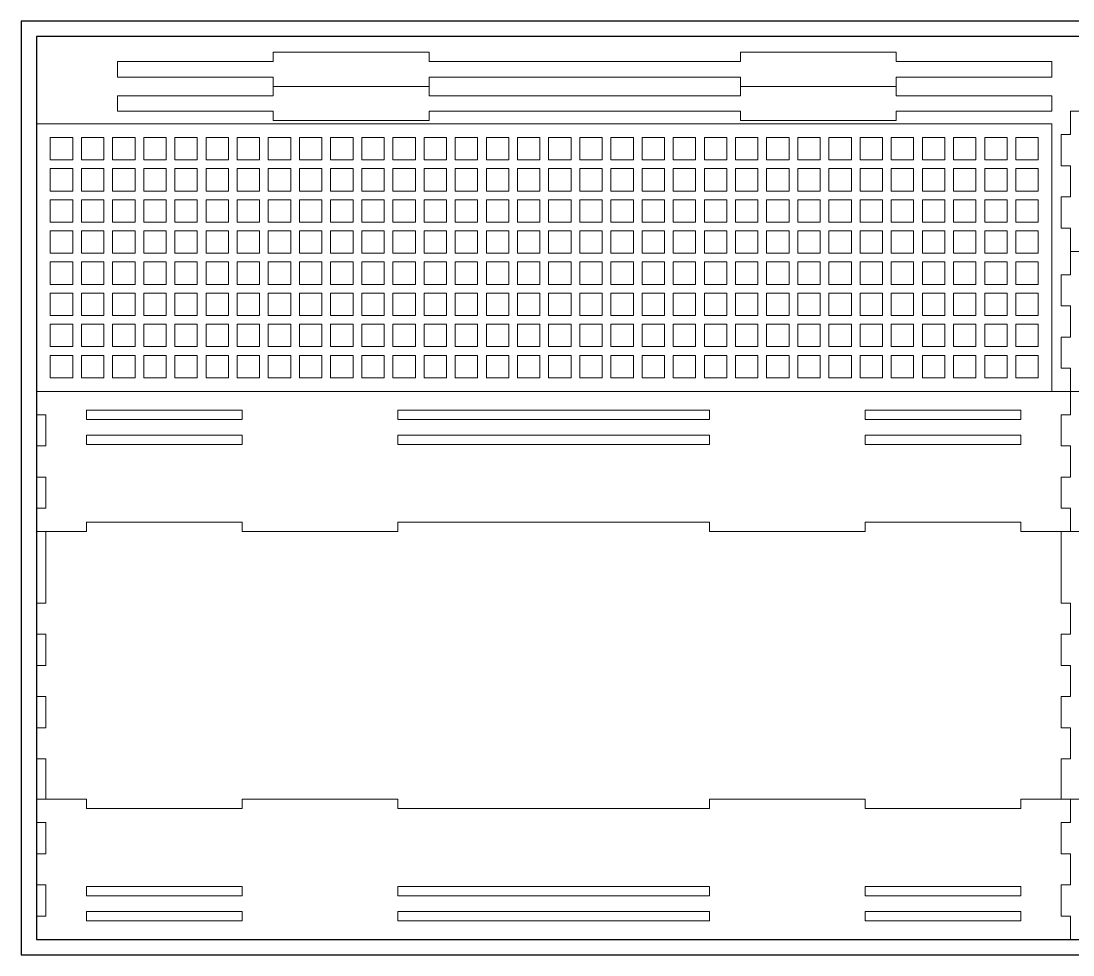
# Model space of a CAD drawing. Header units: millimetres. Extents: x 0 to 600, y 0 to 600.
# Drawn here: x 0 to 337.7, y 0 to 300 of the extents above; entities that cross this region are included whole.
import ezdxf

# ---------------------------------------------------------------- set-up
doc = ezdxf.new("R2010")
doc.units = ezdxf.units.MM
doc.header["$MEASUREMENT"] = 0
doc.layers.add('BNDRY', color=7, linetype='Continuous')

msp = doc.modelspace()

# ---------------------------------------------------------------- linework, layer by layer
at = {"lineweight": 0}
for p, q in [((81, 287), (81, 290)), ((81, 290), (131, 290)), ((131, 290), (131, 287)), ((231, 287), (231, 290)), ((231, 290), (281, 290)), ((281, 290), (281, 287)), ((31, 282), (31, 287)), ((31, 287), (81, 287)), ((131, 287), (231, 287)), ((281, 287), (331, 287)), ((331, 287), (331, 282)), ((81, 282), (31, 282)), ((81, 276), (81, 282)), ((131, 282), (131, 276)), ((231, 282), (131, 282)), ((231, 276), (231, 282)), ((331, 282), (281, 282)), ((281, 282), (281, 276)), ((131, 279), (81, 279)), ((281, 279), (231, 279)), ((31, 271), (31, 276)), ((31, 276), (81, 276)), ((131, 276), (231, 276)), ((281, 276), (331, 276)), ((331, 276), (331, 271)), ((81, 271), (31, 271)), ((81, 268), (81, 271)), ((231, 271), (131, 271)), ((131, 271), (131, 268)), ((231, 268), (231, 271)), ((331, 271), (281, 271)), ((281, 271), (281, 268)), ((350, 271), (337, 271)), ((337, 271), (337, 263.5)), ((331, 267), (5, 267)), ((5, 173.5), (5, 267)), ((131, 268), (81, 268)), ((281, 268), (231, 268)), ((331, 181), (331, 267)), ((337, 263.5), (334, 263.5)), ((334, 263.5), (334, 253.5)), ((9.4, 255.4), (9.4, 262.6)), ((9.4, 262.6), (16.6, 262.6)), ((16.6, 262.6), (16.6, 255.4)), ((19.4, 255.4), (19.4, 262.6)), ((19.4, 262.6), (26.6, 262.6)), ((26.6, 262.6), (26.6, 255.4)), ((29.4, 255.4), (29.4, 262.6)), ((29.4, 262.6), (36.6, 262.6)), ((36.6, 262.6), (36.6, 255.4)), ((39.4, 255.4), (39.4, 262.6)), ((39.4, 262.6), (46.6, 262.6)), ((46.6, 262.6), (46.6, 255.4)), ((49.4, 255.4), (49.4, 262.6)), ((49.4, 262.6), (56.6, 262.6)), ((56.6, 262.6), (56.6, 255.4)), ((59.4, 255.4), (59.4, 262.6)), ((59.4, 262.6), (66.6, 262.6)), ((66.6, 262.6), (66.6, 255.4)), ((69.4, 255.4), (69.4, 262.6)), ((69.4, 262.6), (76.6, 262.6)), ((76.6, 262.6), (76.6, 255.4)), ((79.4, 255.4), (79.4, 262.6)), ((79.4, 262.6), (86.6, 262.6)), ((86.6, 262.6), (86.6, 255.4)), ((89.4, 255.4), (89.4, 262.6)), ((89.4, 262.6), (96.6, 262.6)), ((96.6, 262.6), (96.6, 255.4)), ((99.4, 255.4), (99.4, 262.6)), ((99.4, 262.6), (106.6, 262.6)), ((106.6, 262.6), (106.6, 255.4)), ((109.4, 255.4), (109.4, 262.6)), ((109.4, 262.6), (116.6, 262.6)), ((116.6, 262.6), (116.6, 255.4)), ((119.4, 255.4), (119.4, 262.6)), ((119.4, 262.6), (126.6, 262.6)), ((126.6, 262.6), (126.6, 255.4)), ((129.4, 255.4), (129.4, 262.6)), ((129.4, 262.6), (136.6, 262.6)), ((136.6, 262.6), (136.6, 255.4)), ((139.4, 255.4), (139.4, 262.6)), ((139.4, 262.6), (146.6, 262.6)), ((146.6, 262.6), (146.6, 255.4)), ((149.4, 255.4), (149.4, 262.6)), ((149.4, 262.6), (156.6, 262.6)), ((156.6, 262.6), (156.6, 255.4)), ((159.4, 255.4), (159.4, 262.6)), ((159.4, 262.6), (166.6, 262.6)), ((166.6, 262.6), (166.6, 255.4)), ((169.4, 255.4), (169.4, 262.6)), ((169.4, 262.6), (176.6, 262.6)), ((176.6, 262.6), (176.6, 255.4)), ((179.4, 255.4), (179.4, 262.6)), ((179.4, 262.6), (186.6, 262.6)), ((186.6, 262.6), (186.6, 255.4)), ((189.4, 255.4), (189.4, 262.6)), ((189.4, 262.6), (196.6, 262.6)), ((196.6, 262.6), (196.6, 255.4)), ((199.4, 255.4), (199.4, 262.6)), ((199.4, 262.6), (206.6, 262.6)), ((206.6, 262.6), (206.6, 255.4)), ((209.4, 255.4), (209.4, 262.6)), ((209.4, 262.6), (216.6, 262.6)), ((216.6, 262.6), (216.6, 255.4)), ((219.4, 255.4), (219.4, 262.6)), ((219.4, 262.6), (226.6, 262.6)), ((226.6, 262.6), (226.6, 255.4)), ((229.4, 255.4), (229.4, 262.6)), ((229.4, 262.6), (236.6, 262.6)), ((236.6, 262.6), (236.6, 255.4)), ((239.4, 255.4), (239.4, 262.6)), ((239.4, 262.6), (246.6, 262.6)), ((246.6, 262.6), (246.6, 255.4)), ((249.4, 255.4), (249.4, 262.6)), ((249.4, 262.6), (256.6, 262.6)), ((256.6, 262.6), (256.6, 255.4)), ((259.4, 255.4), (259.4, 262.6)), ((259.4, 262.6), (266.6, 262.6)), ((266.6, 262.6), (266.6, 255.4)), ((269.4, 255.4), (269.4, 262.6)), ((269.4, 262.6), (276.6, 262.6)), ((276.6, 262.6), (276.6, 255.4)), ((279.4, 255.4), (279.4, 262.6)), ((279.4, 262.6), (286.6, 262.6)), ((286.6, 262.6), (286.6, 255.4)), ((289.4, 255.4), (289.4, 262.6)), ((289.4, 262.6), (296.6, 262.6)), ((296.6, 262.6), (296.6, 255.4)), ((299.4, 255.4), (299.4, 262.6)), ((299.4, 262.6), (306.6, 262.6)), ((306.6, 262.6), (306.6, 255.4)), ((309.4, 255.4), (309.4, 262.6)), ((309.4, 262.6), (316.6, 262.6)), ((316.6, 262.6), (316.6, 255.4)), ((319.4, 255.4), (319.4, 262.6)), ((319.4, 262.6), (326.6, 262.6)), ((326.6, 262.6), (326.6, 255.4)), ((16.6, 255.4), (9.4, 255.4)), ((26.6, 255.4), (19.4, 255.4)), ((36.6, 255.4), (29.4, 255.4)), ((46.6, 255.4), (39.4, 255.4)), ((56.6, 255.4), (49.4, 255.4)), ((66.6, 255.4), (59.4, 255.4)), ((76.6, 255.4), (69.4, 255.4)), ((86.6, 255.4), (79.4, 255.4)), ((96.6, 255.4), (89.4, 255.4)), ((106.6, 255.4), (99.4, 255.4)), ((116.6, 255.4), (109.4, 255.4)), ((126.6, 255.4), (119.4, 255.4)), ((136.6, 255.4), (129.4, 255.4)), ((146.6, 255.4), (139.4, 255.4)), ((156.6, 255.4), (149.4, 255.4)), ((166.6, 255.4), (159.4, 255.4)), ((176.6, 255.4), (169.4, 255.4)), ((186.6, 255.4), (179.4, 255.4)), ((196.6, 255.4), (189.4, 255.4)), ((206.6, 255.4), (199.4, 255.4)), ((216.6, 255.4), (209.4, 255.4)), ((226.6, 255.4), (219.4, 255.4)), ((236.6, 255.4), (229.4, 255.4)), ((246.6, 255.4), (239.4, 255.4)), ((256.6, 255.4), (249.4, 255.4)), ((266.6, 255.4), (259.4, 255.4)), ((276.6, 255.4), (269.4, 255.4)), ((286.6, 255.4), (279.4, 255.4)), ((296.6, 255.4), (289.4, 255.4)), ((306.6, 255.4), (299.4, 255.4)), ((316.6, 255.4), (309.4, 255.4)), ((326.6, 255.4), (319.4, 255.4)), ((334, 253.5), (337, 253.5)), ((337, 253.5), (337, 243.5)), ((9.4, 245.4), (9.4, 252.6)), ((9.4, 252.6), (16.6, 252.6)), ((16.6, 252.6), (16.6, 245.4)), ((19.4, 245.4), (19.4, 252.6)), ((19.4, 252.6), (26.6, 252.6)), ((26.6, 252.6), (26.6, 245.4)), ((29.4, 245.4), (29.4, 252.6)), ((29.4, 252.6), (36.6, 252.6)), ((36.6, 252.6), (36.6, 245.4)), ((39.4, 245.4), (39.4, 252.6)), ((39.4, 252.6), (46.6, 252.6)), ((46.6, 252.6), (46.6, 245.4)), ((49.4, 245.4), (49.4, 252.6)), ((49.4, 252.6), (56.6, 252.6)), ((56.6, 252.6), (56.6, 245.4)), ((59.4, 245.4), (59.4, 252.6)), ((59.4, 252.6), (66.6, 252.6)), ((66.6, 252.6), (66.6, 245.4)), ((69.4, 245.4), (69.4, 252.6)), ((69.4, 252.6), (76.6, 252.6)), ((76.6, 252.6), (76.6, 245.4)), ((79.4, 245.4), (79.4, 252.6)), ((79.4, 252.6), (86.6, 252.6)), ((86.6, 252.6), (86.6, 245.4)), ((89.4, 245.4), (89.4, 252.6)), ((89.4, 252.6), (96.6, 252.6)), ((96.6, 252.6), (96.6, 245.4)), ((99.4, 245.4), (99.4, 252.6)), ((99.4, 252.6), (106.6, 252.6)), ((106.6, 252.6), (106.6, 245.4)), ((109.4, 245.4), (109.4, 252.6)), ((109.4, 252.6), (116.6, 252.6)), ((116.6, 252.6), (116.6, 245.4)), ((119.4, 245.4), (119.4, 252.6)), ((119.4, 252.6), (126.6, 252.6)), ((126.6, 252.6), (126.6, 245.4)), ((129.4, 245.4), (129.4, 252.6)), ((129.4, 252.6), (136.6, 252.6)), ((136.6, 252.6), (136.6, 245.4)), ((139.4, 245.4), (139.4, 252.6)), ((139.4, 252.6), (146.6, 252.6)), ((146.6, 252.6), (146.6, 245.4)), ((149.4, 245.4), (149.4, 252.6)), ((149.4, 252.6), (156.6, 252.6)), ((156.6, 252.6), (156.6, 245.4)), ((159.4, 245.4), (159.4, 252.6)), ((159.4, 252.6), (166.6, 252.6)), ((166.6, 252.6), (166.6, 245.4)), ((169.4, 245.4), (169.4, 252.6)), ((169.4, 252.6), (176.6, 252.6)), ((176.6, 252.6), (176.6, 245.4)), ((179.4, 245.4), (179.4, 252.6)), ((179.4, 252.6), (186.6, 252.6)), ((186.6, 252.6), (186.6, 245.4)), ((189.4, 245.4), (189.4, 252.6)), ((189.4, 252.6), (196.6, 252.6)), ((196.6, 252.6), (196.6, 245.4)), ((199.4, 245.4), (199.4, 252.6)), ((199.4, 252.6), (206.6, 252.6)), ((206.6, 252.6), (206.6, 245.4)), ((209.4, 245.4), (209.4, 252.6)), ((209.4, 252.6), (216.6, 252.6)), ((216.6, 252.6), (216.6, 245.4)), ((219.4, 245.4), (219.4, 252.6)), ((219.4, 252.6), (226.6, 252.6)), ((226.6, 252.6), (226.6, 245.4)), ((229.4, 245.4), (229.4, 252.6)), ((229.4, 252.6), (236.6, 252.6)), ((236.6, 252.6), (236.6, 245.4)), ((239.4, 245.4), (239.4, 252.6)), ((239.4, 252.6), (246.6, 252.6)), ((246.6, 252.6), (246.6, 245.4)), ((249.4, 245.4), (249.4, 252.6)), ((249.4, 252.6), (256.6, 252.6)), ((256.6, 252.6), (256.6, 245.4)), ((259.4, 245.4), (259.4, 252.6)), ((259.4, 252.6), (266.6, 252.6)), ((266.6, 252.6), (266.6, 245.4)), ((269.4, 245.4), (269.4, 252.6)), ((269.4, 252.6), (276.6, 252.6)), ((276.6, 252.6), (276.6, 245.4)), ((279.4, 245.4), (279.4, 252.6)), ((279.4, 252.6), (286.6, 252.6)), ((286.6, 252.6), (286.6, 245.4)), ((289.4, 245.4), (289.4, 252.6)), ((289.4, 252.6), (296.6, 252.6)), ((296.6, 252.6), (296.6, 245.4)), ((299.4, 245.4), (299.4, 252.6)), ((299.4, 252.6), (306.6, 252.6)), ((306.6, 252.6), (306.6, 245.4)), ((309.4, 245.4), (309.4, 252.6)), ((309.4, 252.6), (316.6, 252.6)), ((316.6, 252.6), (316.6, 245.4)), ((319.4, 245.4), (319.4, 252.6)), ((319.4, 252.6), (326.6, 252.6)), ((326.6, 252.6), (326.6, 245.4)), ((16.6, 245.4), (9.4, 245.4)), ((26.6, 245.4), (19.4, 245.4)), ((36.6, 245.4), (29.4, 245.4)), ((46.6, 245.4), (39.4, 245.4)), ((56.6, 245.4), (49.4, 245.4)), ((66.6, 245.4), (59.4, 245.4)), ((76.6, 245.4), (69.4, 245.4)), ((86.6, 245.4), (79.4, 245.4)), ((96.6, 245.4), (89.4, 245.4)), ((106.6, 245.4), (99.4, 245.4)), ((116.6, 245.4), (109.4, 245.4)), ((126.6, 245.4), (119.4, 245.4)), ((136.6, 245.4), (129.4, 245.4)), ((146.6, 245.4), (139.4, 245.4)), ((156.6, 245.4), (149.4, 245.4)), ((166.6, 245.4), (159.4, 245.4)), ((176.6, 245.4), (169.4, 245.4)), ((186.6, 245.4), (179.4, 245.4)), ((196.6, 245.4), (189.4, 245.4)), ((206.6, 245.4), (199.4, 245.4)), ((216.6, 245.4), (209.4, 245.4)), ((226.6, 245.4), (219.4, 245.4)), ((236.6, 245.4), (229.4, 245.4)), ((246.6, 245.4), (239.4, 245.4)), ((256.6, 245.4), (249.4, 245.4)), ((266.6, 245.4), (259.4, 245.4)), ((276.6, 245.4), (269.4, 245.4)), ((286.6, 245.4), (279.4, 245.4)), ((296.6, 245.4), (289.4, 245.4)), ((306.6, 245.4), (299.4, 245.4)), ((316.6, 245.4), (309.4, 245.4)), ((326.6, 245.4), (319.4, 245.4)), ((337, 243.5), (334, 243.5)), ((334, 243.5), (334, 233.5)), ((9.4, 235.4), (9.4, 242.6)), ((9.4, 242.6), (16.6, 242.6)), ((16.6, 242.6), (16.6, 235.4)), ((19.4, 235.4), (19.4, 242.6)), ((19.4, 242.6), (26.6, 242.6)), ((26.6, 242.6), (26.6, 235.4)), ((29.4, 235.4), (29.4, 242.6)), ((29.4, 242.6), (36.6, 242.6)), ((36.6, 242.6), (36.6, 235.4)), ((39.4, 235.4), (39.4, 242.6)), ((39.4, 242.6), (46.6, 242.6)), ((46.6, 242.6), (46.6, 235.4)), ((49.4, 235.4), (49.4, 242.6)), ((49.4, 242.6), (56.6, 242.6)), ((56.6, 242.6), (56.6, 235.4)), ((59.4, 235.4), (59.4, 242.6)), ((59.4, 242.6), (66.6, 242.6)), ((66.6, 242.6), (66.6, 235.4)), ((69.4, 235.4), (69.4, 242.6)), ((69.4, 242.6), (76.6, 242.6)), ((76.6, 242.6), (76.6, 235.4)), ((79.4, 235.4), (79.4, 242.6)), ((79.4, 242.6), (86.6, 242.6)), ((86.6, 242.6), (86.6, 235.4)), ((89.4, 235.4), (89.4, 242.6)), ((89.4, 242.6), (96.6, 242.6)), ((96.6, 242.6), (96.6, 235.4)), ((99.4, 235.4), (99.4, 242.6)), ((99.4, 242.6), (106.6, 242.6)), ((106.6, 242.6), (106.6, 235.4)), ((109.4, 235.4), (109.4, 242.6)), ((109.4, 242.6), (116.6, 242.6)), ((116.6, 242.6), (116.6, 235.4)), ((119.4, 235.4), (119.4, 242.6)), ((119.4, 242.6), (126.6, 242.6)), ((126.6, 242.6), (126.6, 235.4)), ((129.4, 235.4), (129.4, 242.6)), ((129.4, 242.6), (136.6, 242.6)), ((136.6, 242.6), (136.6, 235.4)), ((139.4, 235.4), (139.4, 242.6)), ((139.4, 242.6), (146.6, 242.6)), ((146.6, 242.6), (146.6, 235.4)), ((149.4, 235.4), (149.4, 242.6)), ((149.4, 242.6), (156.6, 242.6)), ((156.6, 242.6), (156.6, 235.4)), ((159.4, 235.4), (159.4, 242.6)), ((159.4, 242.6), (166.6, 242.6)), ((166.6, 242.6), (166.6, 235.4)), ((169.4, 235.4), (169.4, 242.6)), ((169.4, 242.6), (176.6, 242.6)), ((176.6, 242.6), (176.6, 235.4)), ((179.4, 235.4), (179.4, 242.6)), ((179.4, 242.6), (186.6, 242.6)), ((186.6, 242.6), (186.6, 235.4)), ((189.4, 235.4), (189.4, 242.6)), ((189.4, 242.6), (196.6, 242.6)), ((196.6, 242.6), (196.6, 235.4)), ((199.4, 235.4), (199.4, 242.6)), ((199.4, 242.6), (206.6, 242.6)), ((206.6, 242.6), (206.6, 235.4)), ((209.4, 235.4), (209.4, 242.6)), ((209.4, 242.6), (216.6, 242.6)), ((216.6, 242.6), (216.6, 235.4)), ((219.4, 235.4), (219.4, 242.6)), ((219.4, 242.6), (226.6, 242.6)), ((226.6, 242.6), (226.6, 235.4)), ((229.4, 235.4), (229.4, 242.6)), ((229.4, 242.6), (236.6, 242.6)), ((236.6, 242.6), (236.6, 235.4)), ((239.4, 235.4), (239.4, 242.6)), ((239.4, 242.6), (246.6, 242.6)), ((246.6, 242.6), (246.6, 235.4)), ((249.4, 235.4), (249.4, 242.6)), ((249.4, 242.6), (256.6, 242.6)), ((256.6, 242.6), (256.6, 235.4)), ((259.4, 235.4), (259.4, 242.6)), ((259.4, 242.6), (266.6, 242.6)), ((266.6, 242.6), (266.6, 235.4)), ((269.4, 235.4), (269.4, 242.6)), ((269.4, 242.6), (276.6, 242.6)), ((276.6, 242.6), (276.6, 235.4)), ((279.4, 235.4), (279.4, 242.6)), ((279.4, 242.6), (286.6, 242.6)), ((286.6, 242.6), (286.6, 235.4)), ((289.4, 235.4), (289.4, 242.6)), ((289.4, 242.6), (296.6, 242.6)), ((296.6, 242.6), (296.6, 235.4)), ((299.4, 235.4), (299.4, 242.6)), ((299.4, 242.6), (306.6, 242.6)), ((306.6, 242.6), (306.6, 235.4)), ((309.4, 235.4), (309.4, 242.6)), ((309.4, 242.6), (316.6, 242.6)), ((316.6, 242.6), (316.6, 235.4)), ((319.4, 235.4), (319.4, 242.6)), ((319.4, 242.6), (326.6, 242.6)), ((326.6, 242.6), (326.6, 235.4)), ((16.6, 235.4), (9.4, 235.4)), ((26.6, 235.4), (19.4, 235.4)), ((36.6, 235.4), (29.4, 235.4)), ((46.6, 235.4), (39.4, 235.4)), ((56.6, 235.4), (49.4, 235.4)), ((66.6, 235.4), (59.4, 235.4)), ((76.6, 235.4), (69.4, 235.4)), ((86.6, 235.4), (79.4, 235.4)), ((96.6, 235.4), (89.4, 235.4)), ((106.6, 235.4), (99.4, 235.4)), ((116.6, 235.4), (109.4, 235.4)), ((126.6, 235.4), (119.4, 235.4)), ((136.6, 235.4), (129.4, 235.4)), ((146.6, 235.4), (139.4, 235.4)), ((156.6, 235.4), (149.4, 235.4)), ((166.6, 235.4), (159.4, 235.4)), ((176.6, 235.4), (169.4, 235.4)), ((186.6, 235.4), (179.4, 235.4)), ((196.6, 235.4), (189.4, 235.4)), ((206.6, 235.4), (199.4, 235.4)), ((216.6, 235.4), (209.4, 235.4)), ((226.6, 235.4), (219.4, 235.4)), ((236.6, 235.4), (229.4, 235.4)), ((246.6, 235.4), (239.4, 235.4)), ((256.6, 235.4), (249.4, 235.4)), ((266.6, 235.4), (259.4, 235.4)), ((276.6, 235.4), (269.4, 235.4)), ((286.6, 235.4), (279.4, 235.4)), ((296.6, 235.4), (289.4, 235.4)), ((306.6, 235.4), (299.4, 235.4)), ((316.6, 235.4), (309.4, 235.4)), ((326.6, 235.4), (319.4, 235.4)), ((334, 233.5), (337, 233.5)), ((337, 233.5), (337, 218.5)), ((9.4, 225.4), (9.4, 232.6)), ((9.4, 232.6), (16.6, 232.6)), ((16.6, 232.6), (16.6, 225.4)), ((19.4, 225.4), (19.4, 232.6)), ((19.4, 232.6), (26.6, 232.6)), ((26.6, 232.6), (26.6, 225.4)), ((29.4, 225.4), (29.4, 232.6)), ((29.4, 232.6), (36.6, 232.6)), ((36.6, 232.6), (36.6, 225.4)), ((39.4, 225.4), (39.4, 232.6)), ((39.4, 232.6), (46.6, 232.6)), ((46.6, 232.6), (46.6, 225.4)), ((49.4, 225.4), (49.4, 232.6)), ((49.4, 232.6), (56.6, 232.6)), ((56.6, 232.6), (56.6, 225.4)), ((59.4, 225.4), (59.4, 232.6)), ((59.4, 232.6), (66.6, 232.6)), ((66.6, 232.6), (66.6, 225.4)), ((69.4, 225.4), (69.4, 232.6)), ((69.4, 232.6), (76.6, 232.6)), ((76.6, 232.6), (76.6, 225.4)), ((79.4, 225.4), (79.4, 232.6)), ((79.4, 232.6), (86.6, 232.6)), ((86.6, 232.6), (86.6, 225.4)), ((89.4, 225.4), (89.4, 232.6)), ((89.4, 232.6), (96.6, 232.6)), ((96.6, 232.6), (96.6, 225.4)), ((99.4, 225.4), (99.4, 232.6)), ((99.4, 232.6), (106.6, 232.6)), ((106.6, 232.6), (106.6, 225.4)), ((109.4, 225.4), (109.4, 232.6)), ((109.4, 232.6), (116.6, 232.6)), ((116.6, 232.6), (116.6, 225.4)), ((119.4, 225.4), (119.4, 232.6)), ((119.4, 232.6), (126.6, 232.6)), ((126.6, 232.6), (126.6, 225.4)), ((129.4, 225.4), (129.4, 232.6)), ((129.4, 232.6), (136.6, 232.6)), ((136.6, 232.6), (136.6, 225.4)), ((139.4, 225.4), (139.4, 232.6)), ((139.4, 232.6), (146.6, 232.6)), ((146.6, 232.6), (146.6, 225.4)), ((149.4, 225.4), (149.4, 232.6)), ((149.4, 232.6), (156.6, 232.6)), ((156.6, 232.6), (156.6, 225.4)), ((159.4, 225.4), (159.4, 232.6)), ((159.4, 232.6), (166.6, 232.6)), ((166.6, 232.6), (166.6, 225.4)), ((169.4, 225.4), (169.4, 232.6)), ((169.4, 232.6), (176.6, 232.6)), ((176.6, 232.6), (176.6, 225.4)), ((179.4, 225.4), (179.4, 232.6)), ((179.4, 232.6), (186.6, 232.6)), ((186.6, 232.6), (186.6, 225.4)), ((189.4, 225.4), (189.4, 232.6)), ((189.4, 232.6), (196.6, 232.6)), ((196.6, 232.6), (196.6, 225.4)), ((199.4, 225.4), (199.4, 232.6)), ((199.4, 232.6), (206.6, 232.6)), ((206.6, 232.6), (206.6, 225.4)), ((209.4, 225.4), (209.4, 232.6)), ((209.4, 232.6), (216.6, 232.6)), ((216.6, 232.6), (216.6, 225.4)), ((219.4, 225.4), (219.4, 232.6)), ((219.4, 232.6), (226.6, 232.6)), ((226.6, 232.6), (226.6, 225.4)), ((229.4, 225.4), (229.4, 232.6)), ((229.4, 232.6), (236.6, 232.6)), ((236.6, 232.6), (236.6, 225.4)), ((239.4, 225.4), (239.4, 232.6)), ((239.4, 232.6), (246.6, 232.6)), ((246.6, 232.6), (246.6, 225.4)), ((249.4, 225.4), (249.4, 232.6)), ((249.4, 232.6), (256.6, 232.6)), ((256.6, 232.6), (256.6, 225.4)), ((259.4, 225.4), (259.4, 232.6)), ((259.4, 232.6), (266.6, 232.6)), ((266.6, 232.6), (266.6, 225.4)), ((269.4, 225.4), (269.4, 232.6)), ((269.4, 232.6), (276.6, 232.6)), ((276.6, 232.6), (276.6, 225.4)), ((279.4, 225.4), (279.4, 232.6)), ((279.4, 232.6), (286.6, 232.6)), ((286.6, 232.6), (286.6, 225.4)), ((289.4, 225.4), (289.4, 232.6)), ((289.4, 232.6), (296.6, 232.6)), ((296.6, 232.6), (296.6, 225.4)), ((299.4, 225.4), (299.4, 232.6)), ((299.4, 232.6), (306.6, 232.6)), ((306.6, 232.6), (306.6, 225.4)), ((309.4, 225.4), (309.4, 232.6)), ((309.4, 232.6), (316.6, 232.6)), ((316.6, 232.6), (316.6, 225.4)), ((319.4, 225.4), (319.4, 232.6)), ((319.4, 232.6), (326.6, 232.6)), ((326.6, 232.6), (326.6, 225.4)), ((16.6, 225.4), (9.4, 225.4)), ((26.6, 225.4), (19.4, 225.4)), ((36.6, 225.4), (29.4, 225.4)), ((46.6, 225.4), (39.4, 225.4)), ((56.6, 225.4), (49.4, 225.4)), ((66.6, 225.4), (59.4, 225.4)), ((76.6, 225.4), (69.4, 225.4)), ((86.6, 225.4), (79.4, 225.4)), ((96.6, 225.4), (89.4, 225.4)), ((106.6, 225.4), (99.4, 225.4)), ((116.6, 225.4), (109.4, 225.4)), ((126.6, 225.4), (119.4, 225.4)), ((136.6, 225.4), (129.4, 225.4)), ((146.6, 225.4), (139.4, 225.4)), ((156.6, 225.4), (149.4, 225.4)), ((166.6, 225.4), (159.4, 225.4)), ((176.6, 225.4), (169.4, 225.4)), ((186.6, 225.4), (179.4, 225.4)), ((196.6, 225.4), (189.4, 225.4)), ((206.6, 225.4), (199.4, 225.4)), ((216.6, 225.4), (209.4, 225.4)), ((226.6, 225.4), (219.4, 225.4)), ((236.6, 225.4), (229.4, 225.4)), ((246.6, 225.4), (239.4, 225.4)), ((256.6, 225.4), (249.4, 225.4)), ((266.6, 225.4), (259.4, 225.4)), ((276.6, 225.4), (269.4, 225.4)), ((286.6, 225.4), (279.4, 225.4)), ((296.6, 225.4), (289.4, 225.4)), ((306.6, 225.4), (299.4, 225.4)), ((316.6, 225.4), (309.4, 225.4)), ((326.6, 225.4), (319.4, 225.4)), ((337, 226), (423, 226)), ((9.4, 215.4), (9.4, 222.6)), ((9.4, 222.6), (16.6, 222.6)), ((16.6, 222.6), (16.6, 215.4)), ((19.4, 215.4), (19.4, 222.6)), ((19.4, 222.6), (26.6, 222.6)), ((26.6, 222.6), (26.6, 215.4)), ((29.4, 215.4), (29.4, 222.6)), ((29.4, 222.6), (36.6, 222.6)), ((36.6, 222.6), (36.6, 215.4)), ((39.4, 215.4), (39.4, 222.6)), ((39.4, 222.6), (46.6, 222.6)), ((46.6, 222.6), (46.6, 215.4)), ((49.4, 215.4), (49.4, 222.6)), ((49.4, 222.6), (56.6, 222.6)), ((56.6, 222.6), (56.6, 215.4)), ((59.4, 215.4), (59.4, 222.6)), ((59.4, 222.6), (66.6, 222.6)), ((66.6, 222.6), (66.6, 215.4)), ((69.4, 215.4), (69.4, 222.6)), ((69.4, 222.6), (76.6, 222.6)), ((76.6, 222.6), (76.6, 215.4)), ((79.4, 215.4), (79.4, 222.6)), ((79.4, 222.6), (86.6, 222.6)), ((86.6, 222.6), (86.6, 215.4)), ((89.4, 215.4), (89.4, 222.6)), ((89.4, 222.6), (96.6, 222.6)), ((96.6, 222.6), (96.6, 215.4)), ((99.4, 215.4), (99.4, 222.6)), ((99.4, 222.6), (106.6, 222.6)), ((106.6, 222.6), (106.6, 215.4)), ((109.4, 215.4), (109.4, 222.6)), ((109.4, 222.6), (116.6, 222.6)), ((116.6, 222.6), (116.6, 215.4)), ((119.4, 215.4), (119.4, 222.6)), ((119.4, 222.6), (126.6, 222.6)), ((126.6, 222.6), (126.6, 215.4)), ((129.4, 215.4), (129.4, 222.6)), ((129.4, 222.6), (136.6, 222.6)), ((136.6, 222.6), (136.6, 215.4)), ((139.4, 215.4), (139.4, 222.6)), ((139.4, 222.6), (146.6, 222.6)), ((146.6, 222.6), (146.6, 215.4)), ((149.4, 215.4), (149.4, 222.6)), ((149.4, 222.6), (156.6, 222.6)), ((156.6, 222.6), (156.6, 215.4)), ((159.4, 215.4), (159.4, 222.6)), ((159.4, 222.6), (166.6, 222.6)), ((166.6, 222.6), (166.6, 215.4)), ((169.4, 215.4), (169.4, 222.6)), ((169.4, 222.6), (176.6, 222.6)), ((176.6, 222.6), (176.6, 215.4)), ((179.4, 215.4), (179.4, 222.6)), ((179.4, 222.6), (186.6, 222.6)), ((186.6, 222.6), (186.6, 215.4)), ((189.4, 215.4), (189.4, 222.6)), ((189.4, 222.6), (196.6, 222.6)), ((196.6, 222.6), (196.6, 215.4)), ((199.4, 215.4), (199.4, 222.6)), ((199.4, 222.6), (206.6, 222.6)), ((206.6, 222.6), (206.6, 215.4)), ((209.4, 215.4), (209.4, 222.6)), ((209.4, 222.6), (216.6, 222.6)), ((216.6, 222.6), (216.6, 215.4)), ((219.4, 215.4), (219.4, 222.6)), ((219.4, 222.6), (226.6, 222.6)), ((226.6, 222.6), (226.6, 215.4)), ((229.4, 215.4), (229.4, 222.6)), ((229.4, 222.6), (236.6, 222.6)), ((236.6, 222.6), (236.6, 215.4)), ((239.4, 215.4), (239.4, 222.6)), ((239.4, 222.6), (246.6, 222.6)), ((246.6, 222.6), (246.6, 215.4)), ((249.4, 215.4), (249.4, 222.6)), ((249.4, 222.6), (256.6, 222.6)), ((256.6, 222.6), (256.6, 215.4)), ((259.4, 215.4), (259.4, 222.6)), ((259.4, 222.6), (266.6, 222.6)), ((266.6, 222.6), (266.6, 215.4)), ((269.4, 215.4), (269.4, 222.6)), ((269.4, 222.6), (276.6, 222.6)), ((276.6, 222.6), (276.6, 215.4)), ((279.4, 215.4), (279.4, 222.6)), ((279.4, 222.6), (286.6, 222.6)), ((286.6, 222.6), (286.6, 215.4)), ((289.4, 215.4), (289.4, 222.6)), ((289.4, 222.6), (296.6, 222.6)), ((296.6, 222.6), (296.6, 215.4)), ((299.4, 215.4), (299.4, 222.6)), ((299.4, 222.6), (306.6, 222.6)), ((306.6, 222.6), (306.6, 215.4)), ((309.4, 215.4), (309.4, 222.6)), ((309.4, 222.6), (316.6, 222.6)), ((316.6, 222.6), (316.6, 215.4)), ((319.4, 215.4), (319.4, 222.6)), ((319.4, 222.6), (326.6, 222.6)), ((326.6, 222.6), (326.6, 215.4)), ((337, 218.5), (334, 218.5)), ((334, 218.5), (334, 208.5)), ((16.6, 215.4), (9.4, 215.4)), ((26.6, 215.4), (19.4, 215.4)), ((36.6, 215.4), (29.4, 215.4)), ((46.6, 215.4), (39.4, 215.4)), ((56.6, 215.4), (49.4, 215.4)), ((66.6, 215.4), (59.4, 215.4)), ((76.6, 215.4), (69.4, 215.4)), ((86.6, 215.4), (79.4, 215.4)), ((96.6, 215.4), (89.4, 215.4)), ((106.6, 215.4), (99.4, 215.4)), ((116.6, 215.4), (109.4, 215.4)), ((126.6, 215.4), (119.4, 215.4)), ((136.6, 215.4), (129.4, 215.4)), ((146.6, 215.4), (139.4, 215.4)), ((156.6, 215.4), (149.4, 215.4)), ((166.6, 215.4), (159.4, 215.4)), ((176.6, 215.4), (169.4, 215.4)), ((186.6, 215.4), (179.4, 215.4)), ((196.6, 215.4), (189.4, 215.4)), ((206.6, 215.4), (199.4, 215.4)), ((216.6, 215.4), (209.4, 215.4)), ((226.6, 215.4), (219.4, 215.4)), ((236.6, 215.4), (229.4, 215.4)), ((246.6, 215.4), (239.4, 215.4)), ((256.6, 215.4), (249.4, 215.4)), ((266.6, 215.4), (259.4, 215.4)), ((276.6, 215.4), (269.4, 215.4)), ((286.6, 215.4), (279.4, 215.4)), ((296.6, 215.4), (289.4, 215.4)), ((306.6, 215.4), (299.4, 215.4)), ((316.6, 215.4), (309.4, 215.4)), ((326.6, 215.4), (319.4, 215.4)), ((9.4, 205.4), (9.4, 212.6)), ((9.4, 212.6), (16.6, 212.6)), ((16.6, 212.6), (16.6, 205.4)), ((19.4, 205.4), (19.4, 212.6)), ((19.4, 212.6), (26.6, 212.6)), ((26.6, 212.6), (26.6, 205.4)), ((29.4, 205.4), (29.4, 212.6)), ((29.4, 212.6), (36.6, 212.6)), ((36.6, 212.6), (36.6, 205.4)), ((39.4, 205.4), (39.4, 212.6)), ((39.4, 212.6), (46.6, 212.6)), ((46.6, 212.6), (46.6, 205.4)), ((49.4, 205.4), (49.4, 212.6)), ((49.4, 212.6), (56.6, 212.6)), ((56.6, 212.6), (56.6, 205.4)), ((59.4, 205.4), (59.4, 212.6)), ((59.4, 212.6), (66.6, 212.6)), ((66.6, 212.6), (66.6, 205.4)), ((69.4, 205.4), (69.4, 212.6)), ((69.4, 212.6), (76.6, 212.6)), ((76.6, 212.6), (76.6, 205.4)), ((79.4, 205.4), (79.4, 212.6)), ((79.4, 212.6), (86.6, 212.6)), ((86.6, 212.6), (86.6, 205.4)), ((89.4, 205.4), (89.4, 212.6)), ((89.4, 212.6), (96.6, 212.6)), ((96.6, 212.6), (96.6, 205.4)), ((99.4, 205.4), (99.4, 212.6)), ((99.4, 212.6), (106.6, 212.6)), ((106.6, 212.6), (106.6, 205.4)), ((109.4, 205.4), (109.4, 212.6)), ((109.4, 212.6), (116.6, 212.6)), ((116.6, 212.6), (116.6, 205.4)), ((119.4, 205.4), (119.4, 212.6)), ((119.4, 212.6), (126.6, 212.6)), ((126.6, 212.6), (126.6, 205.4)), ((129.4, 205.4), (129.4, 212.6)), ((129.4, 212.6), (136.6, 212.6)), ((136.6, 212.6), (136.6, 205.4)), ((139.4, 205.4), (139.4, 212.6)), ((139.4, 212.6), (146.6, 212.6)), ((146.6, 212.6), (146.6, 205.4)), ((149.4, 205.4), (149.4, 212.6)), ((149.4, 212.6), (156.6, 212.6)), ((156.6, 212.6), (156.6, 205.4)), ((159.4, 205.4), (159.4, 212.6)), ((159.4, 212.6), (166.6, 212.6)), ((166.6, 212.6), (166.6, 205.4)), ((169.4, 205.4), (169.4, 212.6)), ((169.4, 212.6), (176.6, 212.6)), ((176.6, 212.6), (176.6, 205.4)), ((179.4, 205.4), (179.4, 212.6)), ((179.4, 212.6), (186.6, 212.6)), ((186.6, 212.6), (186.6, 205.4)), ((189.4, 205.4), (189.4, 212.6)), ((189.4, 212.6), (196.6, 212.6)), ((196.6, 212.6), (196.6, 205.4)), ((199.4, 205.4), (199.4, 212.6)), ((199.4, 212.6), (206.6, 212.6)), ((206.6, 212.6), (206.6, 205.4)), ((209.4, 205.4), (209.4, 212.6)), ((209.4, 212.6), (216.6, 212.6)), ((216.6, 212.6), (216.6, 205.4)), ((219.4, 205.4), (219.4, 212.6)), ((219.4, 212.6), (226.6, 212.6)), ((226.6, 212.6), (226.6, 205.4)), ((229.4, 205.4), (229.4, 212.6)), ((229.4, 212.6), (236.6, 212.6)), ((236.6, 212.6), (236.6, 205.4)), ((239.4, 205.4), (239.4, 212.6)), ((239.4, 212.6), (246.6, 212.6)), ((246.6, 212.6), (246.6, 205.4)), ((249.4, 205.4), (249.4, 212.6)), ((249.4, 212.6), (256.6, 212.6)), ((256.6, 212.6), (256.6, 205.4)), ((259.4, 205.4), (259.4, 212.6)), ((259.4, 212.6), (266.6, 212.6)), ((266.6, 212.6), (266.6, 205.4)), ((269.4, 205.4), (269.4, 212.6)), ((269.4, 212.6), (276.6, 212.6)), ((276.6, 212.6), (276.6, 205.4)), ((279.4, 205.4), (279.4, 212.6)), ((279.4, 212.6), (286.6, 212.6)), ((286.6, 212.6), (286.6, 205.4)), ((289.4, 205.4), (289.4, 212.6)), ((289.4, 212.6), (296.6, 212.6)), ((296.6, 212.6), (296.6, 205.4)), ((299.4, 205.4), (299.4, 212.6)), ((299.4, 212.6), (306.6, 212.6)), ((306.6, 212.6), (306.6, 205.4)), ((309.4, 205.4), (309.4, 212.6)), ((309.4, 212.6), (316.6, 212.6)), ((316.6, 212.6), (316.6, 205.4)), ((319.4, 205.4), (319.4, 212.6)), ((319.4, 212.6), (326.6, 212.6)), ((326.6, 212.6), (326.6, 205.4)), ((334, 208.5), (337, 208.5)), ((337, 208.5), (337, 198.5)), ((16.6, 205.4), (9.4, 205.4)), ((26.6, 205.4), (19.4, 205.4)), ((36.6, 205.4), (29.4, 205.4)), ((46.6, 205.4), (39.4, 205.4)), ((56.6, 205.4), (49.4, 205.4)), ((66.6, 205.4), (59.4, 205.4)), ((76.6, 205.4), (69.4, 205.4)), ((86.6, 205.4), (79.4, 205.4)), ((96.6, 205.4), (89.4, 205.4)), ((106.6, 205.4), (99.4, 205.4)), ((116.6, 205.4), (109.4, 205.4)), ((126.6, 205.4), (119.4, 205.4)), ((136.6, 205.4), (129.4, 205.4)), ((146.6, 205.4), (139.4, 205.4)), ((156.6, 205.4), (149.4, 205.4)), ((166.6, 205.4), (159.4, 205.4)), ((176.6, 205.4), (169.4, 205.4)), ((186.6, 205.4), (179.4, 205.4)), ((196.6, 205.4), (189.4, 205.4)), ((206.6, 205.4), (199.4, 205.4)), ((216.6, 205.4), (209.4, 205.4)), ((226.6, 205.4), (219.4, 205.4)), ((236.6, 205.4), (229.4, 205.4)), ((246.6, 205.4), (239.4, 205.4)), ((256.6, 205.4), (249.4, 205.4)), ((266.6, 205.4), (259.4, 205.4)), ((276.6, 205.4), (269.4, 205.4)), ((286.6, 205.4), (279.4, 205.4)), ((296.6, 205.4), (289.4, 205.4)), ((306.6, 205.4), (299.4, 205.4)), ((316.6, 205.4), (309.4, 205.4)), ((326.6, 205.4), (319.4, 205.4)), ((9.4, 195.4), (9.4, 202.6)), ((9.4, 202.6), (16.6, 202.6)), ((16.6, 202.6), (16.6, 195.4)), ((19.4, 195.4), (19.4, 202.6)), ((19.4, 202.6), (26.6, 202.6)), ((26.6, 202.6), (26.6, 195.4)), ((29.4, 195.4), (29.4, 202.6)), ((29.4, 202.6), (36.6, 202.6)), ((36.6, 202.6), (36.6, 195.4)), ((39.4, 195.4), (39.4, 202.6)), ((39.4, 202.6), (46.6, 202.6)), ((46.6, 202.6), (46.6, 195.4)), ((49.4, 195.4), (49.4, 202.6)), ((49.4, 202.6), (56.6, 202.6)), ((56.6, 202.6), (56.6, 195.4)), ((59.4, 195.4), (59.4, 202.6)), ((59.4, 202.6), (66.6, 202.6)), ((66.6, 202.6), (66.6, 195.4)), ((69.4, 195.4), (69.4, 202.6)), ((69.4, 202.6), (76.6, 202.6)), ((76.6, 202.6), (76.6, 195.4)), ((79.4, 195.4), (79.4, 202.6)), ((79.4, 202.6), (86.6, 202.6)), ((86.6, 202.6), (86.6, 195.4)), ((89.4, 195.4), (89.4, 202.6)), ((89.4, 202.6), (96.6, 202.6)), ((96.6, 202.6), (96.6, 195.4)), ((99.4, 195.4), (99.4, 202.6)), ((99.4, 202.6), (106.6, 202.6)), ((106.6, 202.6), (106.6, 195.4)), ((109.4, 195.4), (109.4, 202.6)), ((109.4, 202.6), (116.6, 202.6)), ((116.6, 202.6), (116.6, 195.4)), ((119.4, 195.4), (119.4, 202.6)), ((119.4, 202.6), (126.6, 202.6)), ((126.6, 202.6), (126.6, 195.4)), ((129.4, 195.4), (129.4, 202.6)), ((129.4, 202.6), (136.6, 202.6)), ((136.6, 202.6), (136.6, 195.4)), ((139.4, 195.4), (139.4, 202.6)), ((139.4, 202.6), (146.6, 202.6)), ((146.6, 202.6), (146.6, 195.4)), ((149.4, 195.4), (149.4, 202.6)), ((149.4, 202.6), (156.6, 202.6)), ((156.6, 202.6), (156.6, 195.4)), ((159.4, 195.4), (159.4, 202.6)), ((159.4, 202.6), (166.6, 202.6)), ((166.6, 202.6), (166.6, 195.4)), ((169.4, 195.4), (169.4, 202.6)), ((169.4, 202.6), (176.6, 202.6)), ((176.6, 202.6), (176.6, 195.4)), ((179.4, 195.4), (179.4, 202.6)), ((179.4, 202.6), (186.6, 202.6)), ((186.6, 202.6), (186.6, 195.4)), ((189.4, 195.4), (189.4, 202.6)), ((189.4, 202.6), (196.6, 202.6)), ((196.6, 202.6), (196.6, 195.4)), ((199.4, 195.4), (199.4, 202.6)), ((199.4, 202.6), (206.6, 202.6)), ((206.6, 202.6), (206.6, 195.4)), ((209.4, 195.4), (209.4, 202.6)), ((209.4, 202.6), (216.6, 202.6)), ((216.6, 202.6), (216.6, 195.4)), ((219.4, 195.4), (219.4, 202.6)), ((219.4, 202.6), (226.6, 202.6)), ((226.6, 202.6), (226.6, 195.4)), ((229.4, 195.4), (229.4, 202.6)), ((229.4, 202.6), (236.6, 202.6)), ((236.6, 202.6), (236.6, 195.4)), ((239.4, 195.4), (239.4, 202.6)), ((239.4, 202.6), (246.6, 202.6)), ((246.6, 202.6), (246.6, 195.4)), ((249.4, 195.4), (249.4, 202.6)), ((249.4, 202.6), (256.6, 202.6)), ((256.6, 202.6), (256.6, 195.4)), ((259.4, 195.4), (259.4, 202.6)), ((259.4, 202.6), (266.6, 202.6)), ((266.6, 202.6), (266.6, 195.4)), ((269.4, 195.4), (269.4, 202.6)), ((269.4, 202.6), (276.6, 202.6)), ((276.6, 202.6), (276.6, 195.4)), ((279.4, 195.4), (279.4, 202.6)), ((279.4, 202.6), (286.6, 202.6)), ((286.6, 202.6), (286.6, 195.4)), ((289.4, 195.4), (289.4, 202.6)), ((289.4, 202.6), (296.6, 202.6)), ((296.6, 202.6), (296.6, 195.4)), ((299.4, 195.4), (299.4, 202.6)), ((299.4, 202.6), (306.6, 202.6)), ((306.6, 202.6), (306.6, 195.4)), ((309.4, 195.4), (309.4, 202.6)), ((309.4, 202.6), (316.6, 202.6)), ((316.6, 202.6), (316.6, 195.4)), ((319.4, 195.4), (319.4, 202.6)), ((319.4, 202.6), (326.6, 202.6)), ((326.6, 202.6), (326.6, 195.4)), ((337, 198.5), (334, 198.5)), ((334, 198.5), (334, 188.5)), ((16.6, 195.4), (9.4, 195.4)), ((9.4, 185.4), (9.4, 192.6)), ((9.4, 192.6), (16.6, 192.6)), ((16.6, 192.6), (16.6, 185.4)), ((26.6, 195.4), (19.4, 195.4)), ((19.4, 185.4), (19.4, 192.6)), ((19.4, 192.6), (26.6, 192.6)), ((26.6, 192.6), (26.6, 185.4)), ((36.6, 195.4), (29.4, 195.4)), ((29.4, 185.4), (29.4, 192.6)), ((29.4, 192.6), (36.6, 192.6)), ((36.6, 192.6), (36.6, 185.4)), ((46.6, 195.4), (39.4, 195.4)), ((39.4, 185.4), (39.4, 192.6)), ((39.4, 192.6), (46.6, 192.6)), ((46.6, 192.6), (46.6, 185.4)), ((56.6, 195.4), (49.4, 195.4)), ((49.4, 185.4), (49.4, 192.6)), ((49.4, 192.6), (56.6, 192.6)), ((56.6, 192.6), (56.6, 185.4)), ((66.6, 195.4), (59.4, 195.4)), ((59.4, 185.4), (59.4, 192.6)), ((59.4, 192.6), (66.6, 192.6)), ((66.6, 192.6), (66.6, 185.4)), ((76.6, 195.4), (69.4, 195.4)), ((69.4, 185.4), (69.4, 192.6)), ((69.4, 192.6), (76.6, 192.6)), ((76.6, 192.6), (76.6, 185.4)), ((86.6, 195.4), (79.4, 195.4)), ((79.4, 185.4), (79.4, 192.6)), ((79.4, 192.6), (86.6, 192.6)), ((86.6, 192.6), (86.6, 185.4)), ((96.6, 195.4), (89.4, 195.4)), ((89.4, 185.4), (89.4, 192.6)), ((89.4, 192.6), (96.6, 192.6)), ((96.6, 192.6), (96.6, 185.4)), ((106.6, 195.4), (99.4, 195.4)), ((99.4, 185.4), (99.4, 192.6)), ((99.4, 192.6), (106.6, 192.6)), ((106.6, 192.6), (106.6, 185.4)), ((116.6, 195.4), (109.4, 195.4)), ((109.4, 185.4), (109.4, 192.6)), ((109.4, 192.6), (116.6, 192.6)), ((116.6, 192.6), (116.6, 185.4)), ((126.6, 195.4), (119.4, 195.4)), ((119.4, 185.4), (119.4, 192.6)), ((119.4, 192.6), (126.6, 192.6)), ((126.6, 192.6), (126.6, 185.4)), ((136.6, 195.4), (129.4, 195.4)), ((129.4, 185.4), (129.4, 192.6)), ((129.4, 192.6), (136.6, 192.6)), ((136.6, 192.6), (136.6, 185.4)), ((146.6, 195.4), (139.4, 195.4)), ((139.4, 185.4), (139.4, 192.6)), ((139.4, 192.6), (146.6, 192.6)), ((146.6, 192.6), (146.6, 185.4)), ((156.6, 195.4), (149.4, 195.4)), ((149.4, 185.4), (149.4, 192.6)), ((149.4, 192.6), (156.6, 192.6)), ((156.6, 192.6), (156.6, 185.4)), ((166.6, 195.4), (159.4, 195.4)), ((159.4, 185.4), (159.4, 192.6)), ((159.4, 192.6), (166.6, 192.6)), ((166.6, 192.6), (166.6, 185.4)), ((176.6, 195.4), (169.4, 195.4)), ((169.4, 185.4), (169.4, 192.6)), ((169.4, 192.6), (176.6, 192.6)), ((176.6, 192.6), (176.6, 185.4)), ((186.6, 195.4), (179.4, 195.4)), ((179.4, 185.4), (179.4, 192.6)), ((179.4, 192.6), (186.6, 192.6)), ((186.6, 192.6), (186.6, 185.4)), ((196.6, 195.4), (189.4, 195.4)), ((189.4, 185.4), (189.4, 192.6)), ((189.4, 192.6), (196.6, 192.6)), ((196.6, 192.6), (196.6, 185.4)), ((206.6, 195.4), (199.4, 195.4)), ((199.4, 185.4), (199.4, 192.6)), ((199.4, 192.6), (206.6, 192.6)), ((206.6, 192.6), (206.6, 185.4)), ((216.6, 195.4), (209.4, 195.4)), ((209.4, 185.4), (209.4, 192.6)), ((209.4, 192.6), (216.6, 192.6)), ((216.6, 192.6), (216.6, 185.4)), ((226.6, 195.4), (219.4, 195.4)), ((219.4, 185.4), (219.4, 192.6)), ((219.4, 192.6), (226.6, 192.6)), ((226.6, 192.6), (226.6, 185.4)), ((236.6, 195.4), (229.4, 195.4)), ((229.4, 185.4), (229.4, 192.6)), ((229.4, 192.6), (236.6, 192.6)), ((236.6, 192.6), (236.6, 185.4)), ((246.6, 195.4), (239.4, 195.4)), ((239.4, 185.4), (239.4, 192.6)), ((239.4, 192.6), (246.6, 192.6)), ((246.6, 192.6), (246.6, 185.4)), ((256.6, 195.4), (249.4, 195.4)), ((249.4, 185.4), (249.4, 192.6)), ((249.4, 192.6), (256.6, 192.6)), ((256.6, 192.6), (256.6, 185.4)), ((266.6, 195.4), (259.4, 195.4)), ((259.4, 185.4), (259.4, 192.6)), ((259.4, 192.6), (266.6, 192.6)), ((266.6, 192.6), (266.6, 185.4)), ((276.6, 195.4), (269.4, 195.4)), ((269.4, 185.4), (269.4, 192.6)), ((269.4, 192.6), (276.6, 192.6)), ((276.6, 192.6), (276.6, 185.4)), ((286.6, 195.4), (279.4, 195.4)), ((279.4, 185.4), (279.4, 192.6)), ((279.4, 192.6), (286.6, 192.6)), ((286.6, 192.6), (286.6, 185.4)), ((296.6, 195.4), (289.4, 195.4)), ((289.4, 185.4), (289.4, 192.6)), ((289.4, 192.6), (296.6, 192.6)), ((296.6, 192.6), (296.6, 185.4)), ((306.6, 195.4), (299.4, 195.4)), ((299.4, 185.4), (299.4, 192.6)), ((299.4, 192.6), (306.6, 192.6)), ((306.6, 192.6), (306.6, 185.4)), ((316.6, 195.4), (309.4, 195.4)), ((309.4, 185.4), (309.4, 192.6)), ((309.4, 192.6), (316.6, 192.6)), ((316.6, 192.6), (316.6, 185.4)), ((326.6, 195.4), (319.4, 195.4)), ((319.4, 185.4), (319.4, 192.6)), ((319.4, 192.6), (326.6, 192.6)), ((326.6, 192.6), (326.6, 185.4)), ((334, 188.5), (337, 188.5)), ((337, 188.5), (337, 173.5)), ((16.6, 185.4), (9.4, 185.4)), ((26.6, 185.4), (19.4, 185.4)), ((36.6, 185.4), (29.4, 185.4)), ((46.6, 185.4), (39.4, 185.4)), ((56.6, 185.4), (49.4, 185.4)), ((66.6, 185.4), (59.4, 185.4)), ((76.6, 185.4), (69.4, 185.4)), ((86.6, 185.4), (79.4, 185.4)), ((96.6, 185.4), (89.4, 185.4)), ((106.6, 185.4), (99.4, 185.4)), ((116.6, 185.4), (109.4, 185.4)), ((126.6, 185.4), (119.4, 185.4)), ((136.6, 185.4), (129.4, 185.4)), ((146.6, 185.4), (139.4, 185.4)), ((156.6, 185.4), (149.4, 185.4)), ((166.6, 185.4), (159.4, 185.4)), ((176.6, 185.4), (169.4, 185.4)), ((186.6, 185.4), (179.4, 185.4)), ((196.6, 185.4), (189.4, 185.4)), ((206.6, 185.4), (199.4, 185.4)), ((216.6, 185.4), (209.4, 185.4)), ((226.6, 185.4), (219.4, 185.4)), ((236.6, 185.4), (229.4, 185.4)), ((246.6, 185.4), (239.4, 185.4)), ((256.6, 185.4), (249.4, 185.4)), ((266.6, 185.4), (259.4, 185.4)), ((276.6, 185.4), (269.4, 185.4)), ((286.6, 185.4), (279.4, 185.4)), ((296.6, 185.4), (289.4, 185.4)), ((306.6, 185.4), (299.4, 185.4)), ((316.6, 185.4), (309.4, 185.4)), ((326.6, 185.4), (319.4, 185.4)), ((5, 181), (423, 181)), ((8, 173.5), (5, 173.5)), ((8, 163.5), (8, 173.5)), ((71, 175), (21, 175)), ((21, 175), (21, 172)), ((71, 172), (71, 175)), ((221, 175), (121, 175)), ((121, 175), (121, 172)), ((221, 172), (221, 175)), ((321, 175), (271, 175)), ((271, 175), (271, 172)), ((321, 172), (321, 175)), ((337, 173.5), (334, 173.5)), ((334, 173.5), (334, 163.5)), ((21, 172), (71, 172)), ((121, 172), (221, 172)), ((271, 172), (321, 172)), ((71, 167), (21, 167)), ((21, 167), (21, 164)), ((71, 164), (71, 167)), ((221, 167), (121, 167)), ((121, 167), (121, 164)), ((221, 164), (221, 167)), ((321, 167), (271, 167)), ((271, 167), (271, 164)), ((321, 164), (321, 167)), ((5, 153.5), (5, 163.5)), ((5, 163.5), (8, 163.5)), ((21, 164), (71, 164)), ((121, 164), (221, 164)), ((271, 164), (321, 164)), ((334, 163.5), (337, 163.5)), ((337, 163.5), (337, 153.5)), ((8, 153.5), (5, 153.5)), ((8, 143.5), (8, 153.5)), ((337, 153.5), (334, 153.5)), ((334, 153.5), (334, 143.5)), ((5, 136), (5, 143.5)), ((5, 143.5), (8, 143.5)), ((334, 143.5), (337, 143.5)), ((337, 143.5), (337, 136)), ((71, 139), (21, 139)), ((21, 139), (21, 136)), ((71, 136), (71, 139)), ((221, 139), (121, 139)), ((121, 139), (121, 136)), ((221, 136), (221, 139)), ((321, 139), (271, 139)), ((271, 139), (271, 136)), ((321, 136), (321, 139)), ((21, 136), (5, 136)), ((8, 136), (8, 113)), ((121, 136), (71, 136)), ((271, 136), (221, 136)), ((423, 136), (321, 136)), ((334, 113), (334, 136)), ((8, 113), (5, 113)), ((5, 113), (5, 103)), ((337, 113), (334, 113)), ((337, 103), (337, 113)), ((5, 103), (8, 103)), ((8, 103), (8, 93)), ((334, 93), (334, 103)), ((334, 103), (337, 103)), ((8, 93), (5, 93)), ((5, 93), (5, 83)), ((337, 93), (334, 93)), ((337, 83), (337, 93)), ((5, 83), (8, 83)), ((8, 83), (8, 73)), ((334, 73), (334, 83)), ((334, 83), (337, 83)), ((8, 73), (5, 73)), ((5, 73), (5, 63)), ((337, 73), (334, 73)), ((337, 63), (337, 73)), ((5, 63), (8, 63)), ((8, 63), (8, 50)), ((334, 50), (334, 63)), ((334, 63), (337, 63)), ((21, 50), (5, 50)), ((5, 50), (5, 42.5)), ((21, 47), (21, 50)), ((121, 50), (71, 50)), ((71, 50), (71, 47)), ((121, 47), (121, 50)), ((271, 50), (221, 50)), ((221, 50), (221, 47)), ((271, 47), (271, 50)), ((350, 50), (321, 50)), ((321, 50), (321, 47)), ((337, 42.5), (337, 50)), ((71, 47), (21, 47)), ((221, 47), (121, 47)), ((321, 47), (271, 47)), ((5, 42.5), (8, 42.5)), ((8, 42.5), (8, 32.5)), ((334, 32.5), (334, 42.5)), ((334, 42.5), (337, 42.5)), ((8, 32.5), (5, 32.5)), ((5, 32.5), (5, 22.5)), ((334, 32.5), (337, 32.5)), ((337, 32.5), (337, 22.5)), ((5, 22.5), (8, 22.5)), ((8, 22.5), (8, 12.5)), ((21, 19), (21, 22)), ((21, 22), (71, 22)), ((71, 22), (71, 19)), ((121, 19), (121, 22)), ((121, 22), (221, 22)), ((221, 22), (221, 19)), ((271, 19), (271, 22)), ((271, 22), (321, 22)), ((321, 22), (321, 19)), ((337, 22.5), (334, 22.5)), ((334, 22.5), (334, 12.5)), ((71, 19), (21, 19)), ((221, 19), (121, 19)), ((321, 19), (271, 19)), ((21, 11), (21, 14)), ((21, 14), (71, 14)), ((71, 14), (71, 11)), ((121, 11), (121, 14)), ((121, 14), (221, 14)), ((221, 14), (221, 11)), ((271, 11), (271, 14)), ((271, 14), (321, 14)), ((321, 14), (321, 11)), ((8, 12.5), (5, 12.5)), ((5, 12.5), (5, 5)), ((71, 11), (21, 11)), ((221, 11), (121, 11)), ((321, 11), (271, 11)), ((334, 12.5), (337, 12.5)), ((337, 12.5), (337, 5)), ((5, 5), (423, 5))]:
    msp.add_line(p, q, dxfattribs=at).dxf.unprotected_set("ltscale", 0)
at = {"layer": 'BNDRY', "color": 1, "linetype": 'Continuous'}
for points in [[(0, 0), (600, 0), (600, 300), (0, 300)], [(5, 5), (595, 5), (595, 295), (5, 295)]]:
    msp.add_lwpolyline(points, close=True, dxfattribs=at).dxf.unprotected_set("ltscale", 0)

doc.saveas('drawing.dxf')
